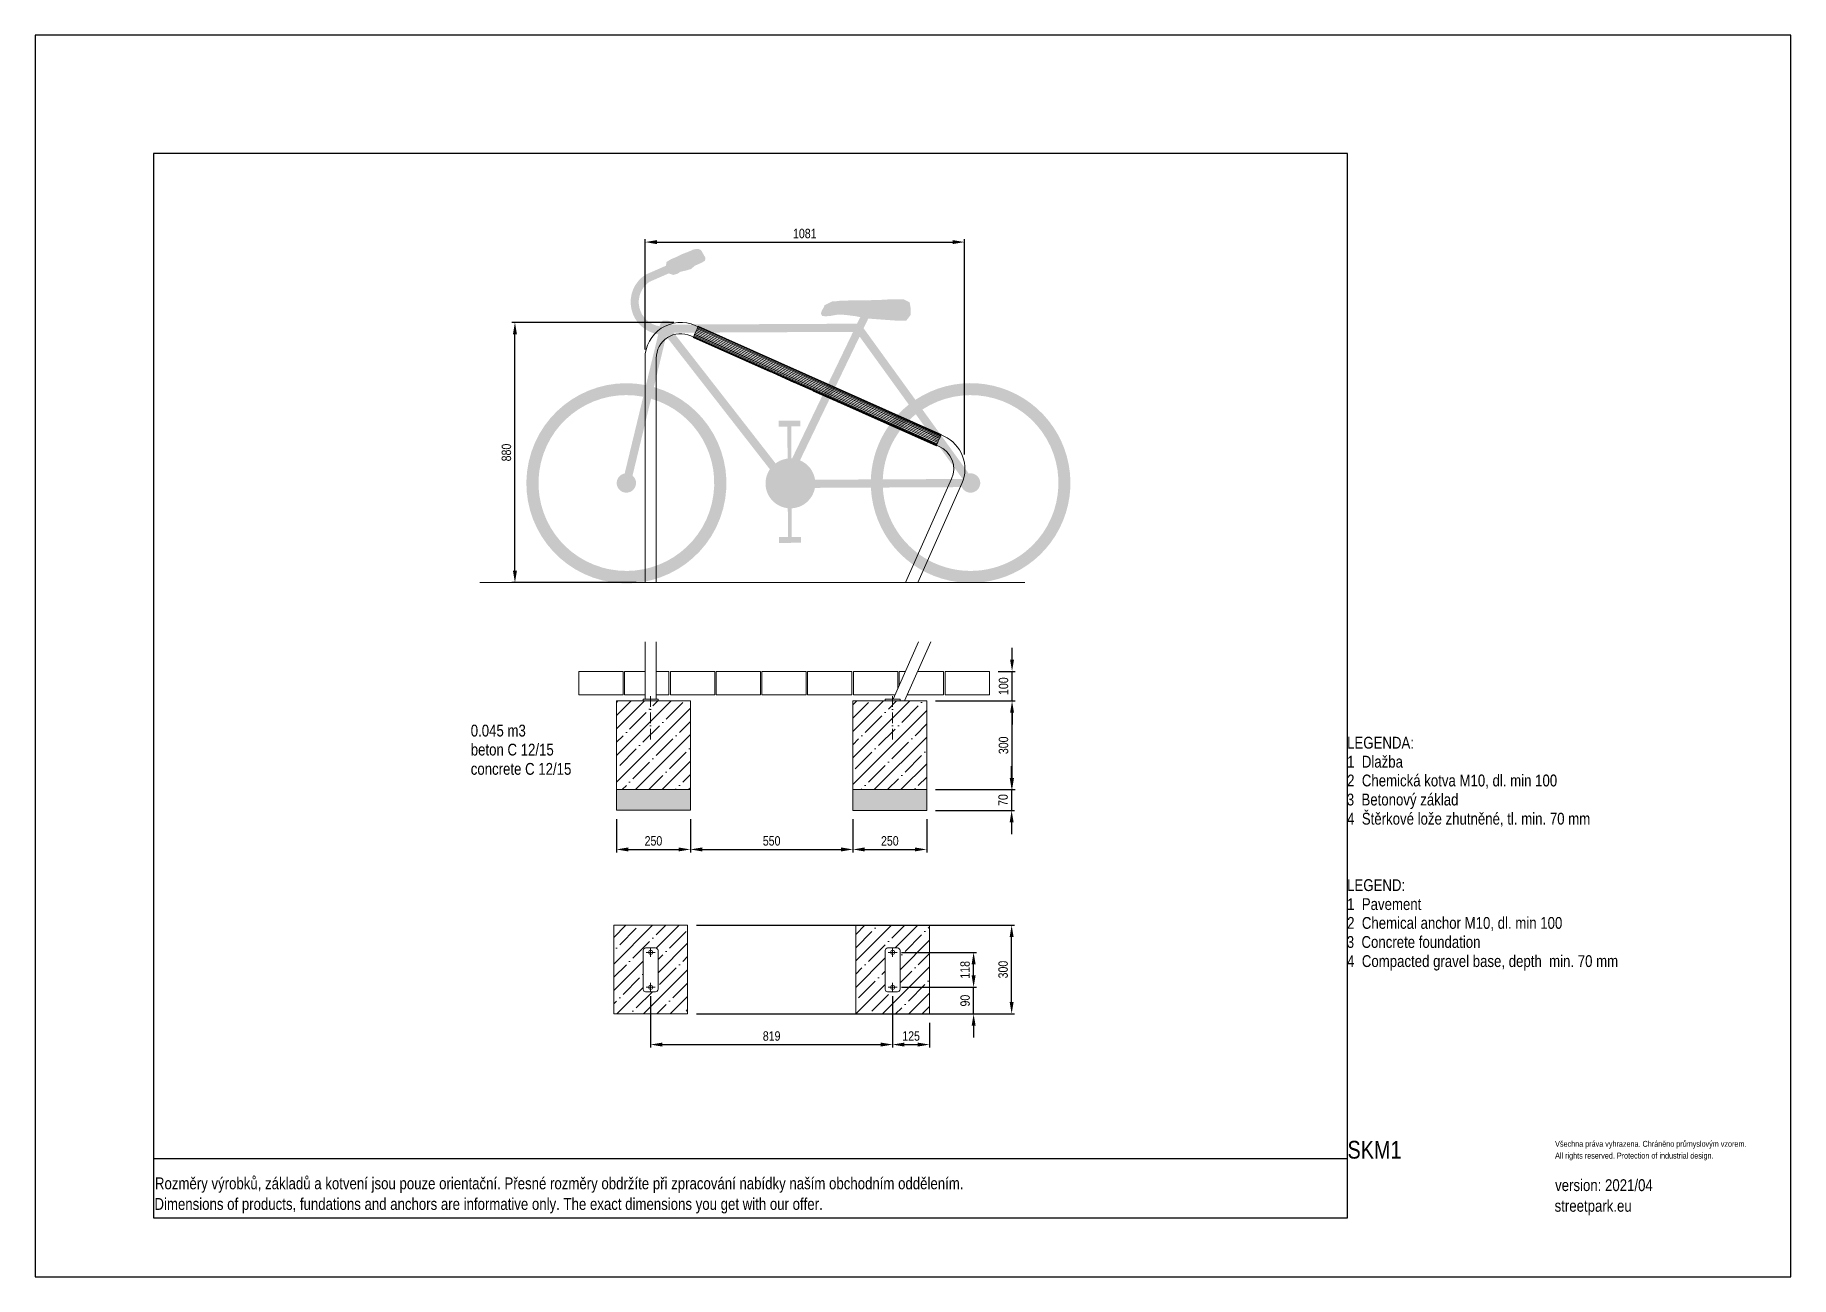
# Model space of a CAD drawing. Header units: millimetres. Extents: x 1205 to 7145, y 794 to 4994.
import ezdxf

# ---------------------------------------------------------------- set-up
doc = ezdxf.new("R2010")
doc.units = ezdxf.units.MM
doc.header["$LTSCALE"] = 0.3
doc.linetypes.add('ACAD_ISO10W100', pattern=[18.5, 12, -3, 0.5, -3])
doc.linetypes.add('INCONTINUOUS', pattern=[200000.001, 200000, -0.001])
for name, color, linetype, lineweight in [('KOTY', 3, 'INCONTINUOUS', 9), ('OBRYSOVA', 7, 'Continuous', 9), ('OSY', 7, 'ACAD_ISO10W100', 15), ('Visible', 7, 'Continuous', 18)]:
    doc.layers.add(name, color=color, linetype=linetype, lineweight=lineweight)
doc.layers.add('Nekreslit', color=6, linetype='Continuous', plot=False)
doc.layers.add('POSTAVY ATD', color=7, linetype='Continuous', lineweight=5, true_color=0xdcdcdc)
doc.layers.add('SRAFY', color=7, linetype='Continuous', lineweight=9, true_color=0x5b5b5b)
doc.styles.add('SEACAD_Arial', font='arial.ttf', dxfattribs={"width": 0.8})
doc.dimstyles.new('ISO-25', dxfattribs={"dimtxt": 1.6, "dimasz": 2, "dimexe": 0.5, "dimexo": 1.5, "dimtad": 1, "dimdec": 0, "dimtxsty": 'SEACAD_Arial', "dimcen": 2, "dimadec": 0, "dimazin": 0, "dimtfac": 1, "dimtdec": 0, "dimtmove": 0, "dimatfit": 3, "dimfxl": 1, "dimarcsym": 0})

# ---------------------------------------------------------------- blocks, each defined once
blk = doc.blocks.new('*D9')
at = {"layer": 'Defpoints', "color": 0, "transparency": 16777216}
for p in [(3412.3, 1983.7), (4508.6, 1983.7), (3412.3, 1683.7)]:
    blk.add_point(p, dxfattribs=at)
at = {"layer": 'KOTY', "color": 0, "lineweight": -2, "transparency": 16777216}
for p, q in [((3442.3, 1983.7), (4518.6, 1983.7)), ((4508.6, 1723.7), (4508.6, 1943.7)), ((3442.3, 1683.7), (4518.6, 1683.7))]:
    blk.add_line(p, q, dxfattribs=at)
at = {"layer": 'KOTY', "color": 0, "transparency": 16777216}
for points in [[(4502, 1943.7), (4515.3, 1943.7), (4508.6, 1983.7)], [(4502, 1723.7), (4515.3, 1723.7), (4508.6, 1683.7)]]:
    blk.add_solid(points, dxfattribs=at)
at = {"layer": 'KOTY', "color": 0, "transparency": 16777216, "insert": (4479.8, 1833.7), "char_height": 32, "attachment_point": 5, "rotation": 90, "style": 'SEACAD_Arial'}
blk.add_mtext('300', dxfattribs=at)
blk = doc.blocks.new('*D10')
at = {"layer": 'Defpoints', "color": 0, "transparency": 16777216}
for p in [(4349.2, 4294.3), (3268.3, 3901.4), (4349.2, 3546.2)]:
    blk.add_point(p, dxfattribs=at)
at = {"layer": 'KOTY', "color": 0, "lineweight": -2, "transparency": 16777216}
for p, q in [((3268.3, 3931.4), (3268.3, 4304.3)), ((3308.3, 4294.3), (4309.2, 4294.3)), ((4349.2, 3576.2), (4349.2, 4304.3))]:
    blk.add_line(p, q, dxfattribs=at)
at = {"layer": 'KOTY', "color": 0, "transparency": 16777216}
for points in [[(3308.3, 4300.9), (3308.3, 4287.6), (3268.3, 4294.3)], [(4309.2, 4300.9), (4309.2, 4287.6), (4349.2, 4294.3)]]:
    blk.add_solid(points, dxfattribs=at)
at = {"layer": 'KOTY', "color": 0, "transparency": 16777216, "insert": (3808.8, 4323.1), "char_height": 32, "attachment_point": 5, "style": 'SEACAD_Arial'}
blk.add_mtext('1081', dxfattribs=at)
blk = doc.blocks.new('*D11')
at = {"layer": 'Defpoints', "color": 0, "transparency": 16777216}
for p in [(2828.2, 4022.7), (3395.5, 4022.7), (3268.3, 3142.4)]:
    blk.add_point(p, dxfattribs=at)
at = {"layer": 'KOTY', "color": 0, "lineweight": -2, "transparency": 16777216}
for p, q in [((3365.5, 4022.7), (2818.2, 4022.7)), ((2828.2, 3182.4), (2828.2, 3982.7)), ((3238.3, 3142.4), (2818.2, 3142.4))]:
    blk.add_line(p, q, dxfattribs=at)
at = {"layer": 'KOTY', "color": 0, "transparency": 16777216}
for points in [[(2821.5, 3982.7), (2834.9, 3982.7), (2828.2, 4022.7)], [(2821.5, 3182.4), (2834.9, 3182.4), (2828.2, 3142.4)]]:
    blk.add_solid(points, dxfattribs=at)
at = {"layer": 'KOTY', "color": 0, "transparency": 16777216, "insert": (2799.4, 3582.5), "char_height": 32, "attachment_point": 5, "rotation": 90, "style": 'SEACAD_Arial'}
blk.add_mtext('880', dxfattribs=at)
blk = doc.blocks.new('*D12')
at = {"layer": 'Defpoints', "color": 0, "transparency": 16777216}
for p in [(4433.2, 2842.4), (4510, 2842.4), (4221.5, 2742.2)]:
    blk.add_point(p, dxfattribs=at)
at = {"layer": 'KOTY', "color": 0, "lineweight": -2, "transparency": 16777216}
for p, q in [((4510, 2882.4), (4510, 2922.4)), ((4463.2, 2842.4), (4520, 2842.4)), ((4510, 2742.2), (4510, 2842.4)), ((4251.5, 2742.2), (4520, 2742.2)), ((4510, 2702.2), (4510, 2662.2))]:
    blk.add_line(p, q, dxfattribs=at)
at = {"layer": 'KOTY', "color": 0, "transparency": 16777216}
for points in [[(4503.3, 2882.4), (4516.7, 2882.4), (4510, 2842.4)], [(4503.3, 2702.2), (4516.7, 2702.2), (4510, 2742.2)]]:
    blk.add_solid(points, dxfattribs=at)
at = {"layer": 'KOTY', "color": 0, "transparency": 16777216, "insert": (4481.2, 2792.3), "char_height": 32, "attachment_point": 5, "rotation": 90, "style": 'SEACAD_Arial'}
blk.add_mtext('100', dxfattribs=at)
blk = doc.blocks.new('*D13')
at = {"layer": 'Defpoints', "color": 0, "transparency": 16777216}
for p in [(4221.5, 2742.2), (4510, 2742.2), (4231, 2442.2)]:
    blk.add_point(p, dxfattribs=at)
at = {"layer": 'KOTY', "color": 0, "lineweight": -2, "transparency": 16777216}
for p, q in [((4251.5, 2742.2), (4520, 2742.2)), ((4510, 2482.2), (4510, 2702.2)), ((4261, 2442.2), (4520, 2442.2))]:
    blk.add_line(p, q, dxfattribs=at)
at = {"layer": 'KOTY', "color": 0, "transparency": 16777216}
for points in [[(4503.3, 2702.2), (4516.7, 2702.2), (4510, 2742.2)], [(4503.3, 2482.2), (4516.7, 2482.2), (4510, 2442.2)]]:
    blk.add_solid(points, dxfattribs=at)
at = {"layer": 'KOTY', "color": 0, "transparency": 16777216, "insert": (4481.2, 2592.2), "char_height": 32, "attachment_point": 5, "rotation": 90, "style": 'SEACAD_Arial'}
blk.add_mtext('300', dxfattribs=at)
blk = doc.blocks.new('*D14')
at = {"layer": 'Defpoints', "color": 0, "transparency": 16777216}
for p in [(4221.5, 2442.2), (4221.5, 2372.2), (4508.6, 2372.2)]:
    blk.add_point(p, dxfattribs=at)
at = {"layer": 'KOTY', "color": 0, "lineweight": -2, "transparency": 16777216}
for p, q in [((4508.6, 2482.2), (4508.6, 2522.2)), ((4251.5, 2442.2), (4518.6, 2442.2)), ((4508.6, 2442.2), (4508.6, 2372.2)), ((4251.5, 2372.2), (4518.6, 2372.2)), ((4508.6, 2332.2), (4508.6, 2292.2))]:
    blk.add_line(p, q, dxfattribs=at)
at = {"layer": 'KOTY', "color": 0, "transparency": 16777216}
for points in [[(4502, 2482.2), (4515.3, 2482.2), (4508.6, 2442.2)], [(4502, 2332.2), (4515.3, 2332.2), (4508.6, 2372.2)]]:
    blk.add_solid(points, dxfattribs=at)
at = {"layer": 'KOTY', "color": 0, "transparency": 16777216, "insert": (4479.8, 2407.2), "char_height": 32, "attachment_point": 5, "rotation": 90, "style": 'SEACAD_Arial'}
blk.add_mtext('70', dxfattribs=at)
blk = doc.blocks.new('*D15')
at = {"layer": 'Defpoints', "color": 0, "transparency": 16777216}
for p in [(3171.8, 2372.4), (3421.8, 2372.4), (3421.8, 2240)]:
    blk.add_point(p, dxfattribs=at)
at = {"layer": 'KOTY', "color": 0, "lineweight": -2, "transparency": 16777216}
for p, q in [((3171.8, 2342.4), (3171.8, 2230)), ((3421.8, 2342.4), (3421.8, 2230)), ((3211.8, 2240), (3381.8, 2240))]:
    blk.add_line(p, q, dxfattribs=at)
at = {"layer": 'KOTY', "color": 0, "transparency": 16777216}
for points in [[(3211.8, 2246.7), (3211.8, 2233.3), (3171.8, 2240)], [(3381.8, 2246.7), (3381.8, 2233.3), (3421.8, 2240)]]:
    blk.add_solid(points, dxfattribs=at)
at = {"layer": 'KOTY', "color": 0, "transparency": 16777216, "insert": (3296.8, 2268.8), "char_height": 32, "attachment_point": 5, "style": 'SEACAD_Arial'}
blk.add_mtext('250', dxfattribs=at)
blk = doc.blocks.new('*D16')
at = {"layer": 'Defpoints', "color": 0, "transparency": 16777216}
for p in [(3421.8, 2372.4), (3971.5, 2372.2), (3971.5, 2240)]:
    blk.add_point(p, dxfattribs=at)
at = {"layer": 'KOTY', "color": 0, "lineweight": -2, "transparency": 16777216}
for p, q in [((3421.8, 2342.4), (3421.8, 2230)), ((3971.5, 2342.2), (3971.5, 2230)), ((3461.8, 2240), (3931.5, 2240))]:
    blk.add_line(p, q, dxfattribs=at)
at = {"layer": 'KOTY', "color": 0, "transparency": 16777216}
for points in [[(3461.8, 2246.7), (3461.8, 2233.3), (3421.8, 2240)], [(3931.5, 2246.7), (3931.5, 2233.3), (3971.5, 2240)]]:
    blk.add_solid(points, dxfattribs=at)
at = {"layer": 'KOTY', "color": 0, "transparency": 16777216, "insert": (3696.7, 2268.8), "char_height": 32, "attachment_point": 5, "style": 'SEACAD_Arial'}
blk.add_mtext('550', dxfattribs=at)
blk = doc.blocks.new('*D17')
at = {"layer": 'Defpoints', "color": 0, "transparency": 16777216}
for p in [(3971.5, 2372.2), (4221.5, 2372.2), (4221.5, 2240)]:
    blk.add_point(p, dxfattribs=at)
at = {"layer": 'KOTY', "color": 0, "lineweight": -2, "transparency": 16777216}
for p, q in [((3971.5, 2342.2), (3971.5, 2230)), ((4221.5, 2342.2), (4221.5, 2230)), ((4011.5, 2240), (4181.5, 2240))]:
    blk.add_line(p, q, dxfattribs=at)
at = {"layer": 'KOTY', "color": 0, "transparency": 16777216}
for points in [[(4011.5, 2246.7), (4011.5, 2233.3), (3971.5, 2240)], [(4181.5, 2246.7), (4181.5, 2233.3), (4221.5, 2240)]]:
    blk.add_solid(points, dxfattribs=at)
at = {"layer": 'KOTY', "color": 0, "transparency": 16777216, "insert": (4096.5, 2268.8), "char_height": 32, "attachment_point": 5, "style": 'SEACAD_Arial'}
blk.add_mtext('250', dxfattribs=at)
blk = doc.blocks.new('*D18')
at = {"layer": 'Defpoints', "color": 0, "transparency": 16777216}
for p in [(4106, 1891.7), (4380, 1891.7), (4106, 1773.7)]:
    blk.add_point(p, dxfattribs=at)
at = {"layer": 'KOTY', "color": 0, "lineweight": -2, "transparency": 16777216}
for p, q in [((4136, 1891.7), (4390, 1891.7)), ((4380, 1813.7), (4380, 1851.7)), ((4136, 1773.7), (4390, 1773.7))]:
    blk.add_line(p, q, dxfattribs=at)
at = {"layer": 'KOTY', "color": 0, "transparency": 16777216}
for points in [[(4373.3, 1851.7), (4386.7, 1851.7), (4380, 1891.7)], [(4373.3, 1813.7), (4386.7, 1813.7), (4380, 1773.7)]]:
    blk.add_solid(points, dxfattribs=at)
at = {"layer": 'KOTY', "color": 0, "transparency": 16777216, "insert": (4351.2, 1832.7), "char_height": 32, "attachment_point": 5, "rotation": 90, "style": 'SEACAD_Arial'}
blk.add_mtext('118', dxfattribs=at)
blk = doc.blocks.new('*D19')
at = {"layer": 'Defpoints', "color": 0, "transparency": 16777216}
for p in [(4106, 1773.7), (4380, 1773.7), (4231, 1683.7)]:
    blk.add_point(p, dxfattribs=at)
at = {"layer": 'KOTY', "color": 0, "lineweight": -2, "transparency": 16777216}
for p, q in [((4380, 1813.7), (4380, 1853.7)), ((4136, 1773.7), (4390, 1773.7)), ((4380, 1683.7), (4380, 1773.7)), ((4261, 1683.7), (4390, 1683.7)), ((4380, 1643.7), (4380, 1603.7))]:
    blk.add_line(p, q, dxfattribs=at)
at = {"layer": 'KOTY', "color": 0, "transparency": 16777216}
for points in [[(4373.3, 1813.7), (4386.7, 1813.7), (4380, 1773.7)], [(4373.3, 1643.7), (4386.7, 1643.7), (4380, 1683.7)]]:
    blk.add_solid(points, dxfattribs=at)
at = {"layer": 'KOTY', "color": 0, "transparency": 16777216, "insert": (4351.2, 1728.7), "char_height": 32, "attachment_point": 5, "rotation": 90, "style": 'SEACAD_Arial'}
blk.add_mtext('90', dxfattribs=at)
blk = doc.blocks.new('*D20')
at = {"layer": 'Defpoints', "color": 0, "transparency": 16777216}
for p in [(4106, 1773.7), (4231, 1683.7), (4231, 1580)]:
    blk.add_point(p, dxfattribs=at)
at = {"layer": 'KOTY', "color": 0, "lineweight": -2, "transparency": 16777216}
for p, q in [((4106, 1743.7), (4106, 1570)), ((4231, 1653.7), (4231, 1570)), ((4146, 1580), (4191, 1580))]:
    blk.add_line(p, q, dxfattribs=at)
at = {"layer": 'KOTY', "color": 0, "transparency": 16777216}
for points in [[(4146, 1586.7), (4146, 1573.3), (4106, 1580)], [(4191, 1586.7), (4191, 1573.3), (4231, 1580)]]:
    blk.add_solid(points, dxfattribs=at)
at = {"layer": 'KOTY', "color": 0, "transparency": 16777216, "insert": (4168.5, 1608.8), "char_height": 32, "attachment_point": 5, "style": 'SEACAD_Arial'}
blk.add_mtext('125', dxfattribs=at)
blk = doc.blocks.new('*D21')
at = {"layer": 'Defpoints', "color": 0, "transparency": 16777216}
for p in [(3287.3, 1773.7), (4106, 1773.7), (4106, 1580)]:
    blk.add_point(p, dxfattribs=at)
at = {"layer": 'KOTY', "color": 0, "lineweight": -2, "transparency": 16777216}
for p, q in [((3287.3, 1743.7), (3287.3, 1570)), ((4106, 1743.7), (4106, 1570)), ((3327.3, 1580), (4066, 1580))]:
    blk.add_line(p, q, dxfattribs=at)
at = {"layer": 'KOTY', "color": 0, "transparency": 16777216}
for points in [[(3327.3, 1586.7), (3327.3, 1573.3), (3287.3, 1580)], [(4066, 1586.7), (4066, 1573.3), (4106, 1580)]]:
    blk.add_solid(points, dxfattribs=at)
at = {"layer": 'KOTY', "color": 0, "transparency": 16777216, "insert": (3696.7, 1608.8), "char_height": 32, "attachment_point": 5, "style": 'SEACAD_Arial'}
blk.add_mtext('819', dxfattribs=at)

msp = doc.modelspace()

# ---------------------------------------------------------------- hatches: boundary and pattern name
at = {"layer": 'POSTAVY ATD', "transparency": 33554559}
h = msp.add_hatch(color=256, dxfattribs=at)
h.dxf.hatch_style = 1
h.paths.add_polyline_path([(3269.7, 4184), (3338.9, 4214.2), (3341.3, 4227.2), (3356.9, 4236.7), (3376, 4244.7), (3397.6, 4255.2), (3416.5, 4262.2), (3434.7, 4270.1), (3449.4, 4271.1), (3458.1, 4266.7), (3472.9, 4240.8), (3471.2, 4231.3), (3459.2, 4224.2), (3435.9, 4213.8), (3424.7, 4203.3), (3406.4, 4198), (3387.5, 4193.7), (3378.8, 4187.5), (3364.2, 4183.2), (3348.4, 4188.3), (3282.9, 4159.7, 0.677618), (3317.3, 4009.5), (3321.7, 4020.4), (3328.2, 4028.5), (3343, 4028.6), (3351, 4027.2), (3360, 4015.2), (3985.6, 4018.3), (3996.3, 4040.5), (3979.5, 4043.8), (3952.3, 4047.1), (3932.3, 4049.3), (3916.8, 4048.2), (3895.6, 4044.6), (3880.3, 4043.3), (3867.4, 4044.4), (3863.3, 4052.3), (3867.3, 4064.5), (3872, 4071.5), (3875.8, 4080.7), (3893.1, 4089.4), (3902.6, 4094.1), (3914.3, 4094.2), (3934.3, 4096.6), (3994.6, 4096.9), (4061.8, 4098.5), (4104.3, 4101.1), (4144.5, 4100.1), (4163.5, 4090.7), (4167.1, 4069.5), (4167.2, 4048.2), (4151.8, 4028.1), (4128.3, 4028), (4098.8, 4030.1), (4065.8, 4032.4), (4023.6, 4035.6), (4007.8, 4002.8), (4183, 3760.8, -3.794465), (4032.4, 3463.9), (3843.3, 3463, -0.349019), (3764.4, 3393.7), (3764.8, 3296.6), (3796.1, 3296.7), (3796.2, 3277.2), (3722.1, 3276.9), (3722, 3296.4), (3751.9, 3296.5), (3751.4, 3394.1, -0.568234), (3690.7, 3525.8), (3339.8, 3975.8), (3298.4, 3803.9, -49.066025), (3271.6, 3810.4), (3313.1, 3982.3, -0.687103)])
h.paths.add_polyline_path([(3365.4, 3987.7), (3607.8, 3676.9), (3653.1, 3618.8), (3710, 3545.8, -0.131497), (3750.5, 3561.9), (3750, 3670.5), (3720.2, 3670.4), (3720.1, 3689.9), (3794.1, 3690.2), (3794.2, 3670.7), (3763, 3670.6), (3763.5, 3562.4, -0.006935), (3765.9, 3562.3), (3972.3, 3990.7)], flags=16)
h.paths.add_polyline_path([(3288.9, 3764.6), (3226.1, 3504.5, -4.529193), (3199.5, 3511.6), (3262.2, 3771.2, 0.956965), (3122.9, 3193.7, 0.023152), (3149.6, 3187.3, 0.952529)], flags=16)
h.paths.add_polyline_path([(3792.6, 3556, -0.263161), (3843.7, 3490.5), (4032.3, 3491.5, -0.220395), (4160.7, 3744.6), (3994.3, 3974.6)], flags=16)
h.paths.add_polyline_path([(4072.7, 3491.7), (4342.9, 3493), (4184.4, 3711.9, 0.217493)], flags=16)
h.paths.add_polyline_path([(4072.8, 3464.1, 0.610485), (4555, 3246.9, 0.954745), (4206.7, 3728), (4363.5, 3511.5, -2.046354), (4340.1, 3465.5)], flags=16)
at = {"layer": 'SRAFY'}
h = msp.add_hatch(dxfattribs=at)
h.set_pattern_fill('ANSI35', color=256, scale=10, style=0)
h.set_pattern_definition([(45, (-20087.49, -2381.74), (-44.90128, 44.90128), []), (45, (-20042.59, -2381.74), (-44.90128, 44.90128), [79.375, -15.875, 0, -15.875])])
h.paths.add_polyline_path([(3171.8, 2742.4), (3421.8, 2742.4), (3421.8, 2442.4), (3171.8, 2442.4)])
h.paths.add_polyline_path([(3971.5, 2742.2), (4221.5, 2742.2), (4221.5, 2442.2), (3971.5, 2442.2)])
h = msp.add_hatch(dxfattribs=at)
h.set_pattern_fill('AR-SAND', color=256, scale=0.5, style=0)
h.set_pattern_definition([(37.5, (-20087.492, -2381.738), (-0.800016, 24.470662), [0, -19.304, 0, -21.59, 0, -20.6375]), (7.5, (-20087.492, -2381.738), (22.476164, 35.841255), [0, -10.414, 0, -17.399, 0, -6.6675]), (327.5, (-20103.113, -2381.738), (39.549619, 0.07186), [0, -6.35, 0, -22.86, 0, -29.845]), (317.5, (-20103.113, -2381.738), (38.177823, 11.146466), [0, -3.175, 0, -14.986, 0, -17.145])])
h.paths.add_polyline_path([(3171.8, 2442.4), (3421.8, 2442.4), (3421.8, 2372.4), (3171.8, 2372.4)])
h.paths.add_polyline_path([(3971.5, 2442.2), (4221.5, 2442.2), (4221.5, 2372.2), (3971.5, 2372.2)])
h = msp.add_hatch(dxfattribs=at)
h.set_pattern_fill('ANSI35', color=256, scale=10, style=0)
h.set_pattern_definition([(45, (-20087.49, -2359.284), (-44.90128, 44.90128), []), (45, (-20042.59, -2359.284), (-44.90128, 44.90128), [79.375, -15.875, 0, -15.875])])
h.paths.add_polyline_path([(3162.3, 1983.7), (3412.3, 1983.7), (3412.3, 1683.7), (3162.3, 1683.7)])
h.paths.add_polyline_path([(3270.3, 1906.7, 0.414214), (3262.3, 1898.7), (3262.3, 1766.7, 0.414214), (3270.3, 1758.7), (3304.3, 1758.7, 0.414214), (3312.3, 1766.7), (3312.3, 1898.7, 0.414214), (3304.3, 1906.7)], flags=16)
h.paths.add_polyline_path([(3981, 1983.7), (4231, 1983.7), (4231, 1683.7), (3981, 1683.7)])
h.paths.add_polyline_path([(4131, 1898.7, 0.414214), (4123, 1906.7), (4089, 1906.7, 0.414214), (4081, 1898.7), (4081, 1766.7, 0.414214), (4089, 1758.7), (4123, 1758.7, 0.414214), (4131, 1766.7)], flags=16)

# ---------------------------------------------------------------- linework, layer by layer
at = {"layer": 'Nekreslit'}
msp.add_line((1604.9, 1194.3), (5644.9, 1194.3), dxfattribs=at)
for points in [[(1204.9, 794.3), (7144.9, 794.3), (7144.9, 4994.3), (1204.9, 4994.3)], [(1604.9, 994.3), (5644.9, 994.3), (5644.9, 4594.3), (1604.9, 4594.3)]]:
    msp.add_lwpolyline(points, close=True, dxfattribs=at)
at = {"layer": 'OBRYSOVA'}
msp.add_line((2709.3, 3142.4), (4553.8, 3142.4), dxfattribs=at)
at = {"layer": 'OSY', "ltscale": 10}
for p, q in [((3287.3, 2758.9), (3287.3, 2608.9)), ((4106, 2758.6), (4106, 2608.6)), ((3287.3, 1876.7), (3287.3, 1906.7)), ((4106, 1876.7), (4106, 1906.7)), ((3302.3, 1891.7), (3272.3, 1891.7)), ((4121, 1891.7), (4091, 1891.7)), ((3287.3, 1758.7), (3287.3, 1788.7)), ((4106, 1758.7), (4106, 1788.7)), ((3302.3, 1773.7), (3272.3, 1773.7)), ((4121, 1773.7), (4091, 1773.7))]:
    msp.add_line(p, q, dxfattribs=at)
at = {"layer": 'SRAFY', "linetype": 'Continuous'}
for p, q in [((3194.2, 2842.4), (3044.2, 2842.4)), ((3044.2, 2842.4), (3044.2, 2762.4)), ((3194.2, 2762.4), (3194.2, 2842.4)), ((3199.2, 2842.4), (3199.2, 2762.4)), ((3268.3, 2842.4), (3199.2, 2842.4)), ((3349.2, 2842.4), (3306.3, 2842.4)), ((3349.2, 2762.4), (3349.2, 2842.4)), ((3504.2, 2842.4), (3354.2, 2842.4)), ((3354.2, 2842.4), (3354.2, 2762.4)), ((3504.2, 2762.4), (3504.2, 2842.4)), ((3659.2, 2842.4), (3509.2, 2842.4)), ((3509.2, 2842.4), (3509.2, 2762.4)), ((3659.2, 2762.4), (3659.2, 2842.4)), ((3813.2, 2842.4), (3663.2, 2842.4)), ((3663.2, 2842.4), (3663.2, 2762.4)), ((3813.2, 2762.4), (3813.2, 2842.4)), ((3968.2, 2842.4), (3818.2, 2842.4)), ((3818.2, 2842.4), (3818.2, 2762.4)), ((3968.2, 2762.4), (3968.2, 2842.4)), ((4123.2, 2842.4), (3973.2, 2842.4)), ((3973.2, 2842.4), (3973.2, 2762.4)), ((4123.2, 2783.8), (4123.2, 2842.4)), ((4149.3, 2842.4), (4128.2, 2842.4)), ((4128.2, 2842.4), (4128.2, 2795.1)), ((4278.2, 2842.4), (4190.9, 2842.4)), ((4278.2, 2762.4), (4278.2, 2842.4)), ((4433.2, 2842.4), (4283.2, 2842.4)), ((4283.2, 2842.4), (4283.2, 2762.4)), ((4433.2, 2762.4), (4433.2, 2842.4)), ((3044.2, 2762.4), (3194.2, 2762.4)), ((3199.2, 2762.4), (3268.3, 2762.4)), ((3306.3, 2762.4), (3349.2, 2762.4)), ((3354.2, 2762.4), (3504.2, 2762.4)), ((3509.2, 2762.4), (3659.2, 2762.4)), ((3663.2, 2762.4), (3813.2, 2762.4)), ((3818.2, 2762.4), (3968.2, 2762.4)), ((3973.2, 2762.4), (4113.7, 2762.4)), ((4155.3, 2762.4), (4278.2, 2762.4)), ((4283.2, 2762.4), (4433.2, 2762.4))]:
    msp.add_line(p, q, dxfattribs=at)
at = {"layer": 'SRAFY'}
for points in [[(3171.8, 2742.4), (3421.8, 2742.4), (3421.8, 2442.4), (3171.8, 2442.4)], [(3971.5, 2742.2), (4221.5, 2742.2), (4221.5, 2442.2), (3971.5, 2442.2)], [(3171.8, 2442.4), (3421.8, 2442.4), (3421.8, 2372.4), (3171.8, 2372.4)], [(3971.5, 2442.2), (4221.5, 2442.2), (4221.5, 2372.2), (3971.5, 2372.2)], [(3162.3, 1983.7), (3412.3, 1983.7), (3412.3, 1683.7), (3162.3, 1683.7)], [(3981, 1983.7), (4231, 1983.7), (4231, 1683.7), (3981, 1683.7)]]:
    msp.add_lwpolyline(points, close=True, dxfattribs=at)
at = {"layer": 'Visible', "color": 0}
for p, q in [((3436.2, 3982.2), (4258.4, 3616.1)), ((3436.2, 3982.2), (4258.4, 3616.1)), ((4258.5, 3616.5), (3436.3, 3982.5)), ((3438.2, 3986.8), (4260.4, 3620.7)), ((3438.2, 3986.8), (4260.4, 3620.7)), ((4260.6, 3621.1), (3438.4, 3987.1)), ((3438.5, 4012), (3447.6, 4007.9)), ((3440.4, 3991.6), (4262.6, 3625.5)), ((4262.7, 3625.9), (3440.5, 3991.9)), ((3440.5, 3991.9), (4262.7, 3625.9)), ((3442.5, 3996.3), (4264.7, 3630.2)), ((3442.6, 3996.7), (4264.8, 3630.6)), ((4264.8, 3630.6), (3442.6, 3996.6)), ((3444.4, 4000.7), (4266.6, 3634.6)), ((4266.7, 3634.9), (3444.6, 4001)), ((3444.6, 4001), (4266.8, 3634.9)), ((3446.1, 4004.4), (4268.3, 3638.3)), ((3446.2, 4004.7), (4268.4, 3638.6)), ((4268.4, 3638.6), (3446.2, 4004.6)), ((4269.6, 3641.4), (3447.4, 4007.4)), ((3447.4, 4007.3), (4269.5, 3641.2)), ((3447.5, 4007.5), (4269.7, 3641.5)), ((4270.4, 3643.1), (3448.2, 4009.2)), ((3448.2, 4009.1), (4270.4, 3643)), ((3448.3, 4009.3), (4270.5, 3643.2)), ((3448.4, 4009.7), (4270.6, 3643.7)), ((3448.4, 4009.7), (4270.6, 3643.7)), ((3448.5, 4009.9), (4270.7, 3643.8)), ((3423, 3977.2), (3432.2, 3973.2)), ((3431.4, 3971.5), (3691.9, 3855.5)), ((3692.2, 3855.4), (3431.4, 3971.5)), ((3431.4, 3971.3), (3692, 3855.3)), ((3431.9, 3972.6), (4254.1, 3606.6)), ((3431.9, 3972.5), (4254.1, 3606.5)), ((4254.2, 3606.7), (3432, 3972.8)), ((3432.9, 3974.8), (4255.1, 3608.8)), ((4255.2, 3609.1), (3433, 3975.1)), ((3433, 3974.9), (4255.1, 3608.8)), ((3434.4, 3978.2), (4256.6, 3612.1)), ((3434.4, 3978.1), (4256.6, 3612.1)), ((4256.7, 3612.4), (3434.5, 3978.5)), ((3268.3, 3142.4), (3268.3, 3901.4)), ((3306.3, 3142.4), (3306.3, 3901.4)), ((3774.4, 3818.8), (3700.6, 3851.7)), ((3700.6, 3851.5), (3774.2, 3818.7)), ((3700.8, 3851.6), (3774.2, 3818.9)), ((3829.2, 3794.4), (3782.8, 3815.1)), ((3782.8, 3814.8), (3829, 3794.3)), ((3783, 3815), (3829, 3794.5)), ((3911.4, 3757.8), (3837.6, 3790.7)), ((3837.6, 3790.4), (3911.2, 3757.7)), ((3837.8, 3790.6), (3911.2, 3757.9)), ((4253.6, 3605.5), (3919.8, 3754.1)), ((3919.8, 3753.8), (4253.5, 3605.3)), ((3920, 3753.9), (4253.6, 3605.4)), ((4279, 3637.8), (4269.8, 3641.8)), ((4263.5, 3603.1), (4254.4, 3607.1)), ((4149.3, 3142.4), (4305.6, 3493.5)), ((4190.9, 3142.4), (4340.3, 3478)), ((3268.3, 2748.4), (3268.3, 2942.4)), ((3306.3, 2748.4), (3306.3, 2942.4)), ((4107.3, 2748.2), (4193.8, 2942.4)), ((4146.2, 2742.2), (4235.4, 2942.4)), ((3262.3, 2742.4), (3262.3, 2748.4)), ((3270.3, 2748.4), (3304.3, 2748.4)), ((3270.3, 2742.4), (3304.3, 2742.4)), ((3312.3, 2748.4), (3312.3, 2742.4)), ((4081, 2742.2), (4081, 2748.2)), ((4089, 2748.2), (4123, 2748.2)), ((4089, 2742.2), (4123, 2742.2)), ((4131, 2748.2), (4131, 2742.2)), ((3304.3, 1906.7), (3270.3, 1906.7)), ((4123, 1906.7), (4089, 1906.7)), ((3262.3, 1898.7), (3262.3, 1766.7)), ((3312.3, 1852.7), (3312.3, 1898.7)), ((3312.3, 1766.7), (3312.3, 1852.7)), ((4081, 1898.7), (4081, 1854.9)), ((4081, 1854.9), (4081, 1766.7)), ((3270.3, 1758.7), (3304.3, 1758.7)), ((4089, 1758.7), (4123, 1758.7))]:
    msp.add_line(p, q, dxfattribs=at)
at = {"layer": 'Visible'}
msp.add_line((4131, 1766.7), (4131, 1898.7), dxfattribs=at)
at = {"layer": 'Visible', "color": 0}
for points in [[(3436.2, 3982.2), (3434.5, 3978.5)], [(3436.3, 3982.5), (3436.2, 3982.2)], [(3436.2, 3982.2), (3436.2, 3982.2)], [(3438.2, 3986.8), (3436.3, 3982.5)], [(3438.4, 3987.1), (3438.2, 3986.8)], [(3438.2, 3986.8), (3438.2, 3986.8)], [(3440.4, 3991.6), (3438.4, 3987.1)], [(3440.5, 3991.9), (3440.4, 3991.6)], [(3442.5, 3996.3), (3440.5, 3991.9)], [(3440.5, 3991.9), (3440.5, 3991.9)], [(3442.6, 3996.7), (3442.5, 3996.3)], [(3444.4, 4000.7), (3442.6, 3996.7)], [(3442.6, 3996.6), (3442.6, 3996.7)], [(3444.6, 4001), (3444.4, 4000.7)], [(3446.1, 4004.4), (3444.6, 4001)], [(3444.6, 4001), (3444.6, 4001)], [(3446.2, 4004.7), (3446.1, 4004.4)], [(3447.4, 4007.3), (3446.2, 4004.7)], [(3446.2, 4004.6), (3446.2, 4004.7)], [(3447.4, 4007.4), (3447.5, 4007.5)], [(3447.5, 4007.5), (3447.4, 4007.3)], [(3448.2, 4009.1), (3447.5, 4007.5)], [(3448.2, 4009.2), (3448.3, 4009.3)], [(3448.3, 4009.3), (3448.2, 4009.1)], [(3448.4, 4009.7), (3448.3, 4009.3)], [(3448.4, 4009.7), (3448.5, 4009.9)], [(3448.5, 4009.9), (3448.4, 4009.7)], [(3448.4, 4009.7), (3448.4, 4009.7)], [(3431.9, 3972.5), (3431.4, 3971.5)], [(3431.4, 3971.5), (3431.4, 3971.3)], [(3431.4, 3971.3), (3431.4, 3971.5)], [(3432, 3972.8), (3431.9, 3972.5)], [(3431.9, 3972.5), (3431.9, 3972.6)], [(3432.9, 3974.8), (3432, 3972.8)], [(3433, 3975.1), (3432.9, 3974.8)], [(3432.9, 3974.8), (3433, 3974.9)], [(3434.4, 3978.1), (3433, 3975.1)], [(3434.5, 3978.5), (3434.4, 3978.1)], [(3434.4, 3978.1), (3434.4, 3978.2)], [(3692, 3855.3), (3691.9, 3855.5)], [(3692.2, 3855.4), (3692, 3855.3)], [(3696.6, 3854), (3692.2, 3855.4)], [(3700.6, 3851.7), (3696.6, 3854)], [(3700.6, 3851.5), (3700.6, 3851.7)], [(3700.8, 3851.6), (3700.6, 3851.5)], [(3774.2, 3818.7), (3774.2, 3818.9)], [(3774.4, 3818.8), (3774.2, 3818.7)], [(3778.8, 3817.4), (3774.4, 3818.8)], [(3782.8, 3815.1), (3778.8, 3817.4)], [(3782.8, 3814.8), (3782.8, 3815.1)], [(3783, 3815), (3782.8, 3814.8)], [(3829, 3794.3), (3829, 3794.5)], [(3829.2, 3794.4), (3829, 3794.3)], [(3833.6, 3793), (3829.2, 3794.4)], [(3837.6, 3790.7), (3833.6, 3793)], [(3837.6, 3790.4), (3837.6, 3790.7)], [(3837.8, 3790.6), (3837.6, 3790.4)], [(3911.2, 3757.7), (3911.2, 3757.9)], [(3911.4, 3757.8), (3911.2, 3757.7)], [(3915.8, 3756.4), (3911.4, 3757.8)], [(3919.8, 3754.1), (3915.8, 3756.4)], [(3919.8, 3753.8), (3919.8, 3754.1)], [(3920, 3753.9), (3919.8, 3753.8)], [(4262.6, 3625.5), (4260.6, 3621.1)], [(4262.7, 3625.9), (4262.6, 3625.5)], [(4264.7, 3630.2), (4262.7, 3625.9)], [(4262.7, 3625.9), (4262.7, 3625.9)], [(4264.8, 3630.6), (4264.7, 3630.2)], [(4266.6, 3634.6), (4264.8, 3630.6)], [(4264.8, 3630.6), (4264.8, 3630.6)], [(4266.8, 3634.9), (4266.6, 3634.6)], [(4266.7, 3634.9), (4266.8, 3634.9)], [(4268.3, 3638.3), (4266.8, 3634.9)], [(4268.4, 3638.6), (4268.3, 3638.3)], [(4269.5, 3641.2), (4268.4, 3638.6)], [(4268.4, 3638.6), (4268.4, 3638.6)], [(4269.7, 3641.5), (4269.5, 3641.2)], [(4269.6, 3641.4), (4269.7, 3641.5)], [(4270.4, 3643), (4269.7, 3641.5)], [(4270.4, 3643.1), (4270.5, 3643.2)], [(4270.5, 3643.2), (4270.4, 3643)], [(4270.6, 3643.7), (4270.5, 3643.2)], [(4270.6, 3643.7), (4270.7, 3643.8)], [(4270.7, 3643.8), (4270.6, 3643.7)], [(4270.6, 3643.7), (4270.6, 3643.7)], [(4253.6, 3605.5), (4253.5, 3605.3)], [(4253.5, 3605.3), (4253.6, 3605.4)], [(4254.1, 3606.5), (4253.6, 3605.5)], [(4254.2, 3606.7), (4254.1, 3606.5)], [(4254.1, 3606.5), (4254.1, 3606.6)], [(4255.1, 3608.8), (4254.2, 3606.7)], [(4255.2, 3609.1), (4255.1, 3608.8)], [(4255.1, 3608.8), (4255.1, 3608.8)], [(4256.6, 3612.1), (4255.2, 3609.1)], [(4256.7, 3612.4), (4256.6, 3612.1)], [(4256.6, 3612.1), (4256.6, 3612.1)], [(4258.4, 3616.1), (4256.7, 3612.4)], [(4258.5, 3616.5), (4258.4, 3616.1)], [(4258.4, 3616.1), (4258.4, 3616.1)], [(4260.4, 3620.7), (4258.5, 3616.5)], [(4260.6, 3621.1), (4260.4, 3620.7)], [(4260.4, 3620.7), (4260.4, 3620.7)], [(3262.3, 2748.4), (3264.6, 2748.4), (3270.3, 2748.4)], [(3270.3, 2742.4), (3264.6, 2742.4), (3262.3, 2742.4)], [(3304.3, 2748.4), (3309.9, 2748.4), (3312.3, 2748.4)], [(3312.3, 2742.4), (3309.9, 2742.4), (3304.3, 2742.4)], [(4081, 2748.2), (4083.4, 2748.2), (4089, 2748.2)], [(4089, 2742.2), (4083.4, 2742.2), (4081, 2742.2)], [(4123, 2748.2), (4128.7, 2748.2), (4131, 2748.2)], [(4131, 2742.2), (4128.7, 2742.2), (4123, 2742.2)], [(4131, 2742.2), (4136.9, 2742.2), (4142, 2742.2), (4144.1, 2742.2)], [(4144.1, 2742.2), (4142, 2742.2), (4136.9, 2742.2), (4131, 2742.2)], [(4131, 2742.2), (4136.1, 2742.2), (4141, 2742.2), (4144.8, 2742.2), (4146.2, 2742.2)], [(4146.2, 2742.2), (4144.8, 2742.2), (4141, 2742.2), (4136.1, 2742.2), (4131, 2742.2)]]:
    msp.add_lwpolyline(points, dxfattribs=at)
for centre, radius, start, end in [((3389.3, 3901.4), 121, 66, 180), ((3389.3, 3901.4), 83, 66, 180), ((4229.7, 3527.2), 121, 336, 66), ((4229.7, 3527.2), 83, 336, 66), ((3270.3, 1898.7), 8, 90, 180), ((3304.3, 1898.7), 8, 0, 90), ((4089, 1898.7), 8, 90, 180), ((4123, 1898.7), 8, 0, 90), ((3287.3, 1891.7), 7, 0, 180), ((3287.3, 1891.7), 7, 180, 0), ((4106, 1891.7), 7, 0, 180), ((4106, 1891.7), 7, 180, 0), ((3270.3, 1766.7), 8, 180, 270), ((3287.3, 1773.7), 7, 0, 180), ((3287.3, 1773.7), 7, 180, 0), ((3304.3, 1766.7), 8, 270, 0), ((4089, 1766.7), 8, 180, 270), ((4106, 1773.7), 7, 0, 180), ((4106, 1773.7), 7, 180, 0), ((4123, 1766.7), 8, 270, 0)]:
    msp.add_arc(centre, radius, start, end, dxfattribs=at)

# ---------------------------------------------------------------- texts
at = {"style": 'SEACAD_Arial', "width": 0.8}
for s, height, p in [('0.045 m3', 40, (2678.7, 2622)), ('LEGENDA:', 40, (5643.7, 2581)), ('beton C 12/15', 40, (2678.7, 2557.7)), ('1  Dlažba', 40, (5643.7, 2516.8)), ('concrete C 12/15', 40, (2678.7, 2492.5)), ('2  Chemická kotva M10, dl. min 100', 40, (5643.7, 2453.2)), ('3  Betonový základ', 40, (5642.5, 2388.7)), ('4  Štěrkové lože zhutněné, tl. min. 70 mm', 40, (5643.7, 2324)), ('LEGEND:', 40, (5643.7, 2099.3)), ('1  Pavement', 40, (5643.7, 2035.1)), ('2  Chemical anchor M10, dl. min 100', 40, (5643.7, 1971.5)), ('3  Concrete foundation', 40, (5642.5, 1907)), ('4  Compacted gravel base, depth  min. 70 mm', 40, (5643.7, 1842.3)), ('SKM1', 60, (5644.9, 1194.3)), ('Všechna práva vyhrazena. Chráněno průmyslovým vzorem.', 20, (6347.2, 1234.3)), ('All rights reserved. Protection of industrial design.', 20, (6347.2, 1194.3)), ('Rozměry výrobků, základů a kotvení jsou pouze orientační. Přesné rozměry obdržíte při zpracování nabídky naším obchodním oddělením.', 39.9982, (1610.3, 1090.6)), ('version: 2021/04', 40, (6347.2, 1084.5)), ('Dimensions of products, fundations and anchors are informative only. The exact dimensions you get with our offer.', 39.9982, (1608.7, 1020.8)), ('streetpark.eu', 40, (6345.6, 1014.6))]:
    msp.add_text(s, height=height, dxfattribs=at).set_placement(p)

# ---------------------------------------------------------------- dimensions: what is measured, and where the dimension line sits
at = {"layer": 'KOTY'}
for base, p1, p2, angle, picture, middle in [((4349.2, 4294.3), (3268.3, 3901.4), (4349.2, 3546.2), 180, '*D10', (3808.8, 4294.3)), ((2828.2, 4022.7), (3268.3, 3142.4), (3395.5, 4022.7), 90, '*D11', (2828.2, 3582.5)), ((4508.6, 1983.7), (3412.3, 1683.7), (3412.3, 1983.7), 90, '*D9', (4508.6, 1833.7))]:
    dim = msp.add_linear_dim(base=base, p1=p1, p2=p2, angle=angle, dimstyle='ISO-25', override={"dimsah": 1}, dxfattribs=at)
    dim.commit()
    dim.dimension.update_dxf_attribs({"geometry": picture, "text_midpoint": middle, "dimtype": 160})
for base, p1, p2, override, picture, middle in [((4510, 2842.4), (4221.5, 2742.2), (4433.2, 2842.4), {"dimsah": 1}, '*D12', (4481.2, 2792.3)), ((4510, 2742.2), (4231, 2442.2), (4221.5, 2742.2), {"dimsah": 1}, '*D13', (4481.2, 2592.2)), ((4508.6, 2372.2), (4221.5, 2442.2), (4221.5, 2372.2), {"dimsah": 1}, '*D14', (4479.8, 2407.2)), ((4380, 1891.7), (4106, 1773.7), (4106, 1891.7), {"dimsah": 1, "dimtmove": 1}, '*D18', (4351.2, 1832.7)), ((4380, 1773.7), (4231, 1683.7), (4106, 1773.7), {"dimsah": 1}, '*D19', (4351.2, 1728.7))]:
    dim = msp.add_linear_dim(base=base, p1=p1, p2=p2, angle=90, dimstyle='ISO-25', override=override, dxfattribs=at)
    dim.commit()
    dim.dimension.update_dxf_attribs({"geometry": picture, "text_midpoint": middle})
for base, p1, p2, override, picture, middle in [((3421.8, 2240), (3171.8, 2372.4), (3421.8, 2372.4), {"dimsah": 1}, '*D15', (3296.8, 2268.8)), ((3971.5, 2240), (3421.8, 2372.4), (3971.5, 2372.2), {"dimsah": 1}, '*D16', (3696.7, 2268.8)), ((4221.5, 2240), (3971.5, 2372.2), (4221.5, 2372.2), {"dimsah": 1}, '*D17', (4096.5, 2268.8)), ((4106, 1580), (3287.3, 1773.7), (4106, 1773.7), {"dimsah": 1, "dimtmove": 1}, '*D21', (3696.7, 1608.8)), ((4231, 1580), (4106, 1773.7), (4231, 1683.7), {"dimsah": 1, "dimtmove": 1}, '*D20', (4168.5, 1608.8))]:
    dim = msp.add_linear_dim(base=base, p1=p1, p2=p2, dimstyle='ISO-25', override=override, dxfattribs=at)
    dim.commit()
    dim.dimension.update_dxf_attribs({"geometry": picture, "text_midpoint": middle})

doc.saveas('drawing.dxf')
